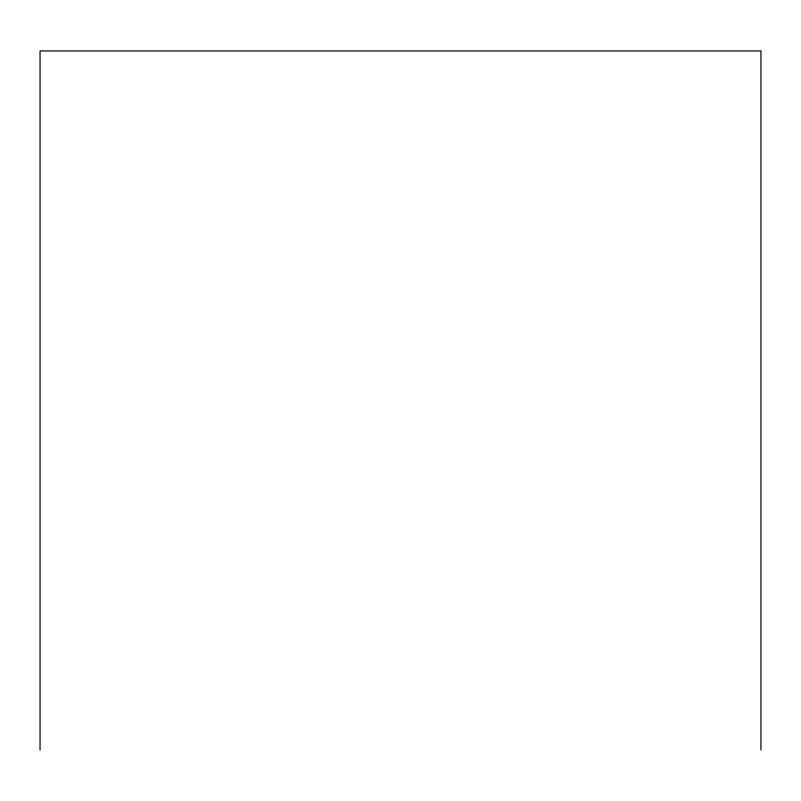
<?xml version="1.0" encoding="UTF-8"?>
<svg xmlns="http://www.w3.org/2000/svg" width="801" height="801" viewBox="0 0 801 801"><rect width="100%" height="100%" fill="white"/><g stroke="black" fill="none" stroke-linecap="round" stroke-linejoin="round"><path stroke-width="1.2" d="M760.95 750.066L760.95 50.934L40.05 50.934L40.05 750.066"/></g></svg>
